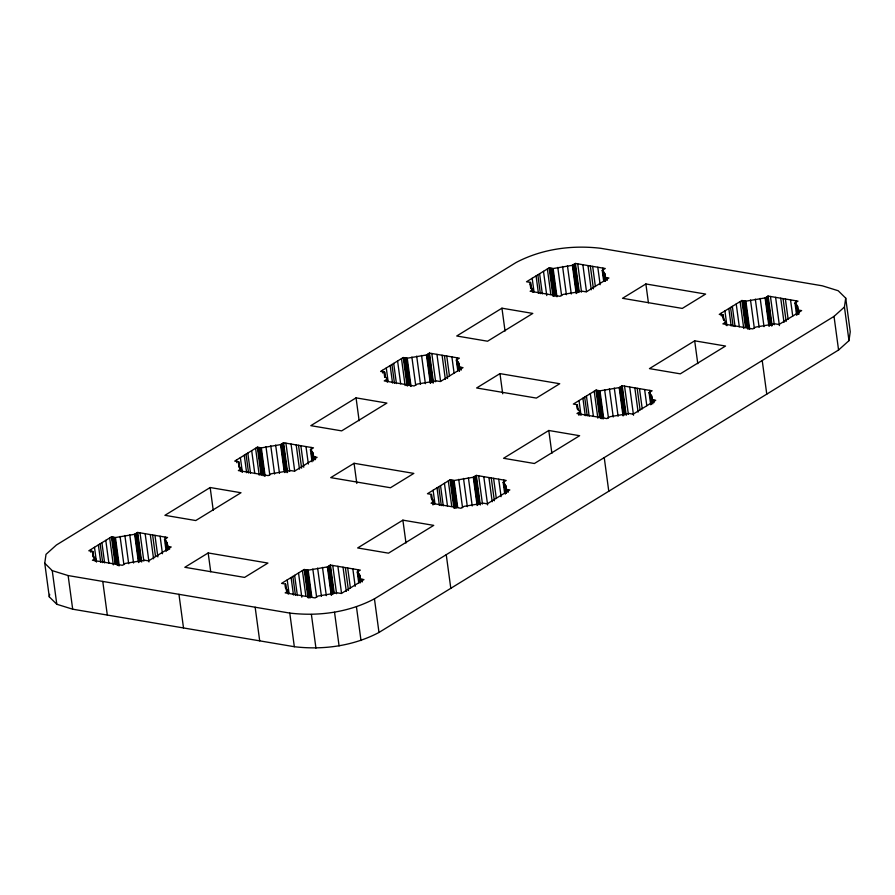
<?xml version="1.0" encoding="UTF-8"?>
<svg xmlns="http://www.w3.org/2000/svg" width="895" height="895" viewBox="0 0 895 895"><rect width="100%" height="100%" fill="white"/><g stroke="black" fill="none" stroke-linecap="round" stroke-linejoin="round"><path stroke-width="1.34" d="M44.75 563.223L46.014 554.352L56.43 544.988L516.012 262.548C541.822 248.922 571.883 244.883 600.668 248.284L822.315 285.807L838.201 290.741L845.708 298.136L850.25 331.776L848.986 340.648L838.57 350.012L378.988 632.452C353.178 646.078 323.117 650.117 294.332 646.716L72.685 609.193L56.799 604.259L49.292 596.864L44.75 563.223L52.246 570.63L68.132 575.563L289.779 613.086C318.575 616.476 348.636 612.437 374.446 598.822L834.028 316.382L844.432 307.019L845.708 298.136M49.292 596.864L49.661 594.325M92.923 556.712L92.823 551.432L88.829 550.761L111.439 536.866L115.444 537.537L134.653 534.304L137.685 532.435L167.555 537.492L164.535 539.361L166.168 551.465M167.734 550.336L167.119 542.616L164.535 539.361M238.831 467.045L238.73 461.775L234.725 461.093L257.346 447.198L261.34 447.869L280.56 444.636L283.581 442.779L313.463 447.836L310.431 449.693L312.075 461.798M358.727 582.746L357.273 571.983L360.293 570.126L330.423 565.069L327.391 566.927L308.171 570.16L304.177 569.488L281.567 583.383L285.561 584.066L285.628 587.746L288.224 591.002L288.582 593.698M313.642 460.668L313.015 452.948L310.431 449.693M457.792 370.787L456.338 360.025L459.359 358.168L429.488 353.111L426.456 354.968L407.236 358.213L403.242 357.53L380.632 371.425L384.626 372.107L384.693 375.788L387.289 379.044L387.647 381.74M360.293 581.616L359.857 575.239L357.273 571.983M504.623 493.078L503.169 482.315L506.201 480.458L476.319 475.402L473.298 477.259L454.078 480.503L450.073 479.821L427.463 493.716L431.457 494.398L431.535 498.079L434.12 501.334L434.478 504.03M459.538 371.011L458.922 363.292L456.338 360.025M530.791 288.358L530.522 282.44L526.528 281.768L549.138 267.873L553.144 268.545L572.364 265.312L575.384 263.443L605.255 268.5L602.234 270.368L603.689 281.131M506.369 493.29L505.753 485.582L503.169 482.315M650.71 404.764L649.065 392.659L652.097 390.791L622.226 385.734L619.195 387.602L599.974 390.835L595.981 390.153L573.359 404.059L577.365 404.73L577.432 408.411L580.016 411.678L580.385 414.363M605.434 281.343L604.819 273.624L602.234 270.368M652.276 403.634L651.661 395.914L649.065 392.659M723.339 319.638L723.261 315.074L719.267 314.391L741.877 300.496L745.882 301.167L765.091 297.934L768.123 296.077L797.993 301.134L794.973 302.991L796.606 315.096M798.172 313.966L797.557 306.247L794.973 302.991M210.157 487.529L164.926 515.319L195.759 520.543L240.99 492.742L210.157 487.529L213.245 510.396M356.053 397.861L310.822 425.662L341.666 430.875L386.886 403.086L356.053 397.861L359.141 420.728M501.95 308.193L456.73 335.994L487.562 341.219L532.793 313.418L501.95 308.193L505.048 331.072M92.543 553.323L93.874 556.813L95.485 558.379L92.453 560.236L122.335 565.293L125.356 563.436L144.576 560.192L148.57 560.874L171.191 546.979L167.186 546.297M238.439 463.655L239.782 467.145L241.381 468.711L238.361 470.569L268.231 475.625L271.252 473.768L290.472 470.535L294.477 471.206L317.087 457.311L313.093 456.629M387.289 379.044L384.257 380.912L414.128 385.969L417.159 384.1L436.38 380.867L440.374 381.55L462.995 367.644L458.99 366.972M530.243 284.33L531.585 287.821L533.185 289.387L530.153 291.244L560.035 296.301L563.056 294.444L582.276 291.199L586.281 291.882L608.891 277.987L604.897 277.305M208.177 552.953L184.829 567.296L244.581 577.409L267.918 563.067L208.177 552.953L210.717 571.782M354.073 463.286L330.725 477.628L390.477 487.741L413.826 473.399L354.073 463.286L356.803 483.468M499.969 373.618L476.632 387.971L536.373 398.085L559.722 383.731L499.969 373.618L502.699 393.8M645.877 283.961L622.528 298.303L682.281 308.417L705.618 294.075L645.877 283.961L648.416 302.79M402.884 520.152L357.664 547.953L388.497 553.166L433.728 525.376L402.884 520.152L405.983 543.019M548.792 430.484L503.561 458.285L534.393 463.509L579.624 435.708L548.792 430.484L551.879 453.362M694.688 340.827L649.457 368.617L680.301 373.841L725.532 346.041L694.688 340.827L697.787 363.694M288.224 591.002L285.192 592.859L315.062 597.916L318.094 596.059L337.314 592.826L341.308 593.497L363.929 579.602L359.924 578.92M434.12 501.334L431.088 503.203L460.97 508.259L463.99 506.391L483.21 503.158L487.216 503.84L509.826 489.934L505.832 489.263M580.016 411.678L576.995 413.535L606.866 418.591L609.898 416.734L629.118 413.49L633.112 414.172L655.722 400.278L651.728 399.595M722.981 316.953L724.312 320.444L725.923 322.01L722.891 323.867L752.762 328.924L755.794 327.067L775.014 323.833L779.008 324.505L801.629 310.61L797.624 309.927M844.432 307.019L848.986 340.648M834.028 316.382L838.57 350.012M798.25 310.039L798.799 314.078M797.557 306.247L797.926 308.943M798.273 310.744L798.653 314.324M796.572 304.557L797.848 313.977M795.666 300.731L796.024 303.427M795.621 304.043L796.17 308.081M796.539 310.766L797.076 314.805M790.531 299.87L792.713 316.013M785.396 298.997L788.126 319.179M783.058 298.606L786.157 321.473M780.731 298.203L783.998 322.424M775.596 297.341L779.411 325.59M770.461 296.469L774.276 324.717M768.123 296.077L772.128 325.668M767.653 296.368L771.647 325.959M766.612 297.006L770.427 325.254M765.572 297.643L769.387 325.892M765.091 297.934L768.917 326.183M760.191 298.393L764.017 326.653M755.313 299.098L759.128 327.346M762.216 360.506L766.769 394.147M750.513 300.026L754.34 328.275M745.882 301.167L749.697 329.427M745.255 301.067L749.07 329.315M743.879 300.832L747.694 329.08M742.503 300.597L746.139 327.503M741.877 300.496L745.513 327.402M740.109 301.581L743.745 328.487M736.227 303.964L739.315 326.843M732.334 306.358L735.063 326.541M730.566 307.444L733.117 326.272M728.81 308.529L731.17 326.015M724.916 310.912L726.919 325.713M725.923 322.01L726.281 324.695M725.442 322.301L725.811 324.986M723.261 315.074L723.988 320.455M722.634 314.962L723.003 317.658M721.034 313.306L721.392 316.002M653.73 399.931L654.088 402.627M652.354 399.696L652.902 403.734M651.661 395.914L652.019 398.599M650.676 394.214L651.952 403.634M649.759 390.399L650.128 393.095M649.546 392.368L650.273 397.749M650.631 400.434L651.18 404.473M644.624 389.526L646.805 405.67M639.489 388.665L642.218 408.836M637.162 388.262L640.07 409.787M634.823 387.871L638.101 412.092M629.688 386.998L633.515 415.258M624.553 386.137L628.379 414.385M622.226 385.734L626.22 415.336M621.745 386.025L625.571 414.284M606.888 277.64L607.257 280.336M620.705 386.662L624.531 414.922M605.177 275.425L605.881 280.101M604.819 273.624L605.546 279.005M619.664 387.311L623.491 415.56M603.834 271.923L605.109 281.343M602.928 268.108L603.286 270.805M619.195 387.602L623.021 415.851M603.252 274.105L603.801 278.144M614.294 388.061L618.109 416.309M597.793 267.236L600.153 284.733M609.417 388.766L613.232 417.014M592.658 266.374L595.388 286.545M590.32 265.972L593.419 288.85M587.993 265.58L591.259 289.801M604.617 389.694L608.432 417.943M582.858 264.707L586.493 291.613M599.974 390.835L603.61 417.741M599.348 390.735L603.174 418.983M597.972 390.5L601.798 418.748M596.607 390.265L600.422 418.513M595.981 390.153L599.616 417.07M604.237 457.602L608.779 491.232M577.722 263.846L581.537 292.094M594.213 391.249L597.849 418.155M575.384 263.443L579.21 291.703M574.914 263.734L578.729 291.994M573.874 264.383L577.689 292.631M590.32 393.632L593.419 416.499M572.834 265.021L576.649 293.269M572.364 265.312L576.179 293.56M586.438 396.026L589.167 416.197M567.452 265.77L571.278 294.019M584.67 397.111L587.221 415.94M582.902 398.197L585.263 415.683M562.575 266.475L566.401 294.724M579.02 400.58L581.023 415.381M579.546 411.968L579.915 414.653M577.365 404.73L578.092 410.111M578.506 412.606L578.875 415.291M576.738 404.629L577.443 409.306M557.786 267.404L561.601 295.652M553.144 268.545L556.958 296.793M552.517 268.444L556.153 295.35M551.141 268.209L554.956 296.458M549.765 267.974L553.591 296.223M549.138 267.873L552.965 296.122M547.371 268.959L550.828 294.511M543.489 271.342L546.767 295.563M539.607 273.736L542.325 293.907M537.839 274.821L540.379 293.649M536.071 275.906L538.432 293.392M532.178 278.289L534.002 291.748M533.185 289.387L533.543 292.072M532.715 289.678L533.073 292.363M530.522 282.44L531.44 289.175M529.896 282.339L530.623 287.72M507.823 489.599L508.192 492.284M506.447 489.364L506.816 492.06M505.753 485.582L506.122 488.267M504.769 483.882L506.044 493.302M503.863 480.067L504.221 482.752M503.639 482.025L504.366 487.406M504.914 491.444L505.283 494.141M498.728 479.194L501.088 496.68M493.592 478.322L496.322 498.504M491.254 477.93L494.353 500.797M488.927 477.538L492.194 501.748M483.792 476.666L487.607 504.914M478.657 475.793L482.472 504.053M476.319 475.402L480.324 505.004M475.849 475.692L479.664 503.941M460.992 367.308L461.35 370.004M474.809 476.33L478.624 504.579M459.28 365.093L459.985 369.769M458.922 363.292L459.65 368.673M473.768 476.968L477.583 505.227M457.938 361.591L459.213 371.011M473.298 477.259L477.113 505.518M457.021 357.776L457.39 360.461M457.356 363.773L457.893 367.811M468.398 477.729L472.213 505.977M451.897 356.904L454.078 373.047M463.509 478.422L467.335 506.682M446.762 356.031L449.48 376.213M444.423 355.639L447.511 378.507M442.085 355.248L445.363 379.458M458.721 479.351L462.536 507.61M436.95 354.375L440.597 381.281M454.078 480.503L457.714 507.409M453.452 480.391L457.088 507.297M452.076 480.156L455.902 508.416M450.7 479.933L454.526 508.181M450.073 479.821L453.899 508.069M431.815 353.503L435.641 381.762M448.305 480.906L451.762 506.469M429.488 353.111L433.482 382.713M429.018 353.402L433.012 383.004M427.978 354.04L431.793 382.288M444.423 483.3L447.511 506.167M426.937 354.677L430.752 382.937M426.456 354.968L430.282 383.228M440.541 485.683L443.26 505.865M421.556 355.438L425.382 383.686M438.774 486.768L441.313 505.608M446.247 554.687L450.8 588.317M437.006 487.853L439.367 505.351M416.678 356.132L420.493 384.391M433.113 490.247L434.936 503.695M433.65 501.625L434.008 504.321M431.457 494.398L432.375 501.122M432.609 502.263L432.967 504.959M431.021 495.64L431.547 498.974M411.879 357.06L415.705 385.32M407.236 358.213L411.062 386.461M406.61 358.101L410.436 386.36M405.245 357.866L408.881 384.772M403.869 357.642L407.684 385.89M403.242 357.53L407.057 385.779M401.475 358.615L405.111 385.521M397.593 361.009L400.68 383.877M393.699 363.392L396.429 383.575M391.932 364.478L394.482 383.317M390.164 365.563L392.536 383.06M386.282 367.957L388.094 381.404M386.808 379.335L387.177 382.031M384.626 372.107L385.353 377.489M384 372.007L384.727 377.388M382.389 370.34L382.758 373.036M374.446 598.822L378.988 632.452M361.927 579.266L362.285 581.951M360.551 579.031L360.92 581.716M359.857 575.239L360.215 577.935M358.873 573.55L360.148 582.969M357.966 569.723L358.324 572.42M357.922 573.035L358.47 577.074M358.828 579.77L359.197 582.455M352.831 568.862L355.192 586.348M356.456 606.899L361.009 640.54M347.696 567.989L350.426 588.172M345.358 567.598L348.446 590.465M343.02 567.195L346.298 591.416M337.885 566.334L341.532 593.24M332.75 565.461L336.576 593.709M330.423 565.069L334.238 593.318M329.953 565.36L333.768 593.609M315.085 456.976L315.454 459.661M328.912 565.998L332.727 594.246M313.373 454.75L314.078 459.426M313.015 452.948L313.753 458.329M334.54 612.281L339.082 645.91M327.872 566.636L331.687 594.884M312.042 451.259L313.306 460.679M327.391 566.927L331.217 595.175M311.124 447.433L311.494 450.129M311.449 453.441L311.997 457.479M322.491 567.385L326.317 595.645M305.989 446.571L308.361 464.057M317.613 568.09L321.428 596.338M300.854 445.699L303.763 467.224M298.527 445.307L301.615 468.174M296.189 444.904L299.467 469.125M312.814 569.019L316.64 597.267M291.054 444.043L294.69 470.949M308.171 570.16L311.818 597.066M307.556 570.059L311.192 596.965M306.179 569.824L309.994 598.073M311.404 614.496L315.946 648.125M304.803 569.589L308.618 597.849M304.177 569.488L307.992 597.737M285.919 443.17L289.734 471.419M302.409 570.574L305.866 596.137M283.581 442.779L287.586 472.37M283.111 443.07L287.116 472.661M282.07 443.707L285.897 471.956M298.527 572.957L301.794 597.178M281.03 444.345L284.856 472.594M280.56 444.636L284.196 471.542M294.634 575.351L297.364 595.533M275.66 445.095L279.475 473.354M292.866 576.436L295.417 595.276M291.099 577.521L293.47 595.007M270.771 445.799L274.597 474.048M287.217 579.915L289.04 593.363M287.742 591.293L288.112 593.989M289.779 613.086L294.332 646.716M285.561 584.066L286.467 590.789M285.113 585.296L285.639 588.63M265.983 446.728L269.798 474.976M261.34 447.869L265.155 476.129M260.713 447.768L264.54 476.017M259.337 447.534L263.164 475.782M257.961 447.299L261.608 474.205M257.346 447.198L261.161 475.446M255.578 448.283L259.214 475.189M251.685 450.666L254.784 473.544M247.803 453.06L250.533 473.242M246.035 454.145L248.575 472.985M244.268 455.231L246.628 472.717M240.375 457.625L242.377 472.415M241.381 468.711L241.751 471.408M240.912 469.002L241.27 471.699M238.73 461.775L239.636 468.499M236.493 460.008L236.862 462.704M255.153 607.224L259.695 640.854M178.955 594.325L183.509 627.954M169.189 546.632L169.558 549.329M167.477 544.417L168.182 549.094M167.119 542.616L167.846 547.997M166.134 540.927L167.41 550.336M165.228 537.101L165.586 539.797M165.553 543.108L166.101 547.136M160.093 536.228L162.454 553.725M154.958 535.367L157.867 556.891M152.62 534.964L155.529 556.5M150.293 534.572L153.56 558.793M145.158 533.7L148.973 561.959M140.023 532.838L143.838 561.087M137.685 532.435L141.69 562.038M137.215 532.726L141.03 560.986M136.174 533.375L139.989 561.624M135.134 534.013L138.949 562.261M134.653 534.304L138.479 562.552M129.753 534.762L133.579 563.011M124.875 535.467L128.69 563.716M120.075 536.396L123.902 564.644M115.444 537.537L119.259 565.785M114.817 537.436L118.632 565.685M113.441 537.201L117.256 565.45M112.065 536.966L115.701 563.872M111.439 536.866L115.075 563.772M109.671 537.951L113.307 564.857M105.789 540.334L108.877 563.201M101.896 542.728L104.625 562.899M100.128 543.813L102.679 562.642M98.372 544.898L100.732 562.384M102.768 581.426L107.31 615.055M94.478 547.281L96.481 562.082M95.485 558.379L95.843 561.064M95.004 558.67L95.373 561.355M92.823 551.432L93.729 558.167M90.596 549.675L90.954 552.36M68.132 575.563L72.685 609.193M52.246 570.63L56.799 604.259"/></g></svg>
